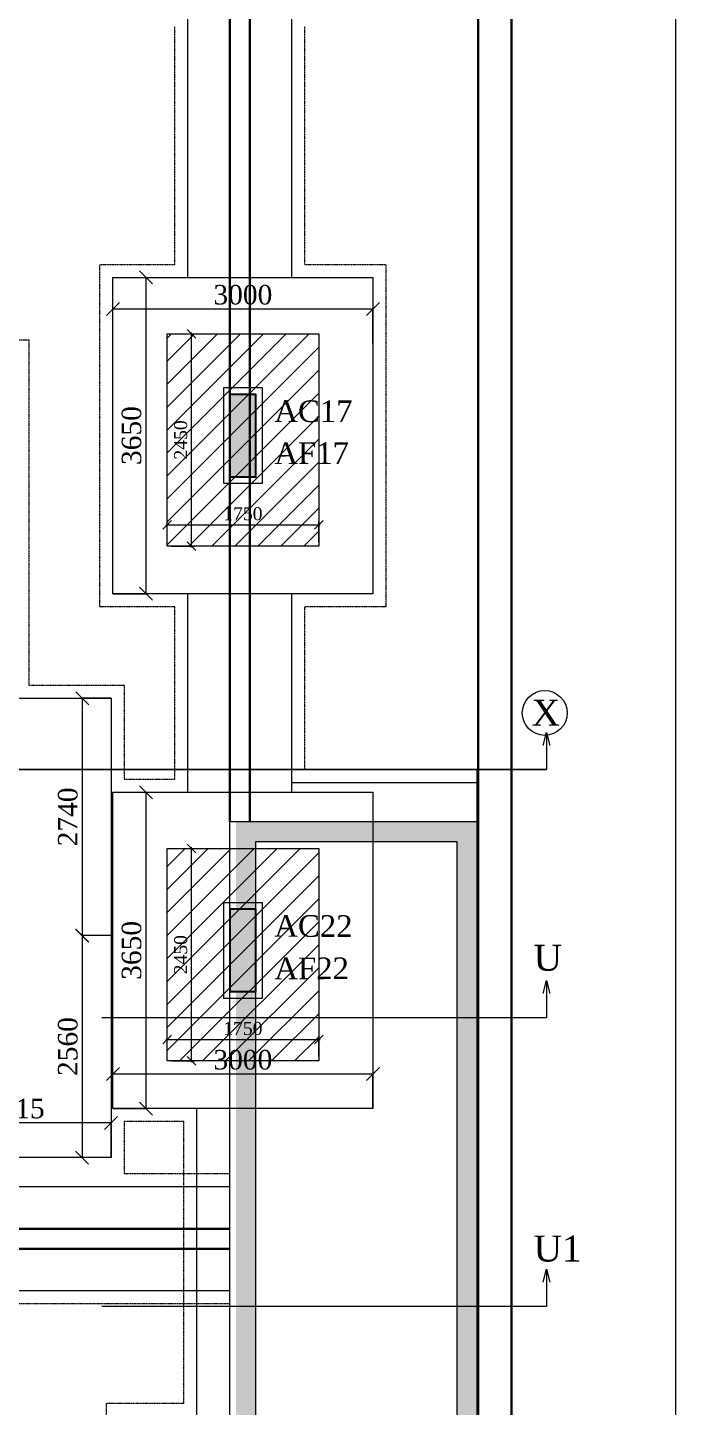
# Model space of a CAD drawing. Header units: inches. Extents: x 10943721 to 11147402, y -2794197 to -2693110.
# Drawn here: x 11037818 to 11045292, y -2781635 to -2765725 of the extents above; entities that cross this region are included whole.
import ezdxf

# ---------------------------------------------------------------- set-up
doc = ezdxf.new("R2010")
doc.units = ezdxf.units.IN
doc.header["$LTSCALE"] = 0.5
doc.header["$MEASUREMENT"] = 0
doc.header["$PDMODE"] = 34
doc.header["$PDSIZE"] = 50
doc.linetypes.add('HIDDEN', pattern=[9.525, 6.35, -3.175])
doc.layers.get('0').update_dxf_attribs({"lineweight": 0})
for name, color, linetype, lineweight in [('S-C-P TO BAS', 4, 'Continuous', 5), ('S-C0-UP TO B1', 4, 'Continuous', 30), ('S-C3-UP TO HP', 6, 'Continuous', 25), ('S-FOUND-EXCAVATION', 253, 'HIDDEN', 0), ('S-FOUND-FOOTING', 7, 'Continuous', 0), ('S-FOUND-PEDESTAL', 8, 'Continuous', 5), ('S-FOUND-TEXT COL', 7, 'Continuous', 0), ('S-FOUND-TEXT FOOTING', 7, 'Continuous', 0), ('S-SECTION-MARK', 124, 'Continuous', 0), ('S_FOUND-TEXT', 7, 'Continuous', 0), ('S_FOUND_DIM', 7, 'Continuous', 9), ('S_FOUND_DIM-1', 7, 'Continuous', 9), ('S_FOUND_EXCAVATION', 253, 'HIDDEN', 5), ('S_FOUND_FOOTING', 7, 'Continuous', 15), ('S_FOUND_FOOTING-1', 7, 'Continuous', 9)]:
    doc.layers.add(name, color=color, linetype=linetype, lineweight=lineweight)
doc.layers.add('S-HATCH', color=250, linetype='Continuous', lineweight=5, transparency=0.5)
doc.layers.add('S_HATCH', color=250, linetype='Continuous', lineweight=5, transparency=0.5)
doc.styles.add('SHEET TEXT', font='times.ttf')
doc.styles.get("Standard").update_dxf_attribs({"font": 'times.ttf'})
doc.styles.add('TEXT', font='times.ttf')
doc.dimstyles.new('DIM FOOTING', dxfattribs={"dimtxt": 250, "dimasz": 150, "dimexe": 0.18, "dimexo": 0.0625, "dimgap": 50, "dimtad": 1, "dimtoh": 1, "dimdec": 0, "dimzin": 0, "dimdsep": 46, "dimtxsty": 'Standard', "dimblk": 'OBLIQUE', "dimcen": 0.09, "dimclrd": 256, "dimclre": 256, "dimclrt": 256, "dimadec": 0, "dimazin": 0, "dimtfac": 1, "dimtdec": 0, "dimtofl": 0, "dimtmove": 0, "dimatfit": 3, "dimfxl": 1, "dimtolj": 1, "dimtzin": 0, "dimlwd": -1, "dimlwe": -1, "dimarcsym": 0})
doc.dimstyles.new('S_DIM', dxfattribs={"dimtxt": 75, "dimasz": 35, "dimexe": 35, "dimexo": 50, "dimgap": 25, "dimtad": 1, "dimdec": 0, "dimzin": 0, "dimdsep": 46, "dimtxsty": 'Standard', "dimblk": 'OBLIQUE', "dimcen": 0.09, "dimdle": 15, "dimclrd": 256, "dimclre": 256, "dimclrt": 256, "dimadec": 0, "dimazin": 0, "dimtfac": 1, "dimtdec": 0, "dimtofl": 0, "dimtmove": 0, "dimatfit": 3, "dimfxl": 1, "dimtolj": 1, "dimtzin": 0, "dimlwd": -1, "dimlwe": -1, "dimarcsym": 0})
doc.dimstyles.get("Standard").update_dxf_attribs({"dimtxt": 0.18, "dimasz": 0.18, "dimexe": 0.18, "dimexo": 0.0625, "dimgap": 0.09, "dimtad": 0, "dimtih": 1, "dimtoh": 1, "dimdec": 4, "dimzin": 0, "dimdsep": 46, "dimtxsty": 'Standard', "dimcen": 0.09, "dimadec": 0, "dimazin": 0, "dimtfac": 1, "dimtdec": 4, "dimtofl": 0, "dimtmove": 0, "dimatfit": 3, "dimfxl": 1, "dimtolj": 1, "dimtzin": 0, "dimarcsym": 0})

# ---------------------------------------------------------------- blocks, each defined once
blk = doc.blocks.new('_Oblique')
at = {"color": 0, "linetype": 'ByBlock', "lineweight": -2}
blk.add_line((-0.5, -0.5), (0.5, 0.5), dxfattribs=at)
blk = doc.blocks.new('*D131')
at = {"layer": 'Defpoints', "color": 0, "transparency": 16777216}
for p in [(11038802, -2777800), (11038802, -2778198), (11041802, -2778198)]:
    blk.add_point(p, dxfattribs=at)
at = {"layer": 'S_FOUND_DIM', "transparency": 16777216}
for p, q in [((11038802, -2778197), (11038802, -2777800)), ((11041802, -2777800), (11038802, -2777800)), ((11041802, -2778197), (11041802, -2777800))]:
    blk.add_line(p, q, dxfattribs=at)
at = {"layer": 'S_FOUND_DIM', "transparency": 16777216, "xscale": 150, "yscale": 150, "zscale": 150, "rotation": 180}
blk.add_blockref('_Oblique', (11038802, -2777800), dxfattribs=at)
at = {"layer": 'S_FOUND_DIM', "transparency": 16777216, "xscale": 150, "yscale": 150, "zscale": 150}
blk.add_blockref('_Oblique', (11041802, -2777800), dxfattribs=at)
at = {"layer": 'S_FOUND_DIM', "transparency": 16777216, "insert": (11040302, -2777636), "char_height": 225, "attachment_point": 5}
blk.add_mtext('\\A1;3000', dxfattribs=at)
blk = doc.blocks.new('*D132')
at = {"layer": 'Defpoints', "color": 0, "transparency": 16777216}
for p in [(11038802, -2774548), (11038802, -2778198), (11039183, -2778198)]:
    blk.add_point(p, dxfattribs=at)
at = {"layer": 'S_FOUND_DIM', "transparency": 16777216}
for p, q in [((11038802, -2774548), (11039183, -2774548)), ((11039183, -2774548), (11039183, -2778198)), ((11038802, -2778198), (11039183, -2778198))]:
    blk.add_line(p, q, dxfattribs=at)
at = {"layer": 'S_FOUND_DIM', "transparency": 16777216, "xscale": 150, "yscale": 150, "zscale": 150}
for p, rotation in [((11039183, -2774548), 90), ((11039183, -2778198), 270)]:
    blk.add_blockref('_Oblique', p, dxfattribs=dict(at, rotation=rotation))
at = {"layer": 'S_FOUND_DIM', "transparency": 16777216, "insert": (11039018, -2776373), "char_height": 225, "attachment_point": 5, "rotation": 90}
blk.add_mtext('\\A1;3650', dxfattribs=at)
blk = doc.blocks.new('*D133')
at = {"layer": 'Defpoints', "color": 0, "transparency": 16777216}
for p in [(11039427, -2775198), (11039711, -2775198), (11039427, -2777648)]:
    blk.add_point(p, dxfattribs=at)
at = {"layer": 'S_FOUND_DIM-1', "transparency": 16777216}
for p, q in [((11039477, -2775198), (11039746, -2775198)), ((11039711, -2777663), (11039711, -2775183)), ((11039477, -2777648), (11039746, -2777648))]:
    blk.add_line(p, q, dxfattribs=at)
at = {"layer": 'S_FOUND_DIM-1', "transparency": 16777216, "xscale": 100, "yscale": 100, "zscale": 100}
for p, rotation in [((11039711, -2775198), 90), ((11039711, -2777648), 270)]:
    blk.add_blockref('_Oblique', p, dxfattribs=dict(at, rotation=rotation))
at = {"layer": 'S_FOUND_DIM-1', "transparency": 16777216, "insert": (11039585, -2776423), "char_height": 150, "attachment_point": 5, "rotation": 90}
blk.add_mtext('\\A1;2450', dxfattribs=at)
blk = doc.blocks.new('*D134')
at = {"layer": 'Defpoints', "color": 0, "transparency": 16777216}
for p in [(11041177, -2777401), (11039427, -2777648), (11041177, -2777648)]:
    blk.add_point(p, dxfattribs=at)
at = {"layer": 'S_FOUND_DIM-1', "transparency": 16777216}
for p, q in [((11039412, -2777401), (11041192, -2777401)), ((11039427, -2777598), (11039427, -2777366)), ((11041177, -2777598), (11041177, -2777366))]:
    blk.add_line(p, q, dxfattribs=at)
at = {"layer": 'S_FOUND_DIM-1', "transparency": 16777216, "xscale": 100, "yscale": 100, "zscale": 100, "rotation": 180}
blk.add_blockref('_Oblique', (11039427, -2777401), dxfattribs=at)
at = {"layer": 'S_FOUND_DIM-1', "transparency": 16777216, "xscale": 100, "yscale": 100, "zscale": 100}
blk.add_blockref('_Oblique', (11041177, -2777401), dxfattribs=at)
at = {"layer": 'S_FOUND_DIM-1', "transparency": 16777216, "insert": (11040302, -2777275), "char_height": 150, "attachment_point": 5}
blk.add_mtext('\\A1;1750', dxfattribs=at)
blk = doc.blocks.new('*D135')
at = {"layer": 'Defpoints', "color": 0, "transparency": 16777216}
for p in [(11038802, -2768973), (11038802, -2769371), (11041802, -2769371)]:
    blk.add_point(p, dxfattribs=at)
at = {"layer": 'S_FOUND_DIM', "transparency": 16777216}
for p, q in [((11038802, -2769371), (11038802, -2768973)), ((11041802, -2768973), (11038802, -2768973)), ((11041802, -2769371), (11041802, -2768973))]:
    blk.add_line(p, q, dxfattribs=at)
at = {"layer": 'S_FOUND_DIM', "transparency": 16777216, "xscale": 150, "yscale": 150, "zscale": 150, "rotation": 180}
blk.add_blockref('_Oblique', (11038802, -2768973), dxfattribs=at)
at = {"layer": 'S_FOUND_DIM', "transparency": 16777216, "xscale": 150, "yscale": 150, "zscale": 150}
blk.add_blockref('_Oblique', (11041802, -2768973), dxfattribs=at)
at = {"layer": 'S_FOUND_DIM', "transparency": 16777216, "insert": (11040302, -2768809), "char_height": 225, "attachment_point": 5}
blk.add_mtext('\\A1;3000', dxfattribs=at)
blk = doc.blocks.new('*D136')
at = {"layer": 'Defpoints', "color": 0, "transparency": 16777216}
for p in [(11038802, -2768608), (11038802, -2772258), (11039183, -2772258)]:
    blk.add_point(p, dxfattribs=at)
at = {"layer": 'S_FOUND_DIM', "transparency": 16777216}
for p, q in [((11038802, -2768608), (11039183, -2768608)), ((11039183, -2768608), (11039183, -2772258)), ((11038802, -2772258), (11039183, -2772258))]:
    blk.add_line(p, q, dxfattribs=at)
at = {"layer": 'S_FOUND_DIM', "transparency": 16777216, "xscale": 150, "yscale": 150, "zscale": 150}
for p, rotation in [((11039183, -2768608), 90), ((11039183, -2772258), 270)]:
    blk.add_blockref('_Oblique', p, dxfattribs=dict(at, rotation=rotation))
at = {"layer": 'S_FOUND_DIM', "transparency": 16777216, "insert": (11039018, -2770433), "char_height": 225, "attachment_point": 5, "rotation": 90}
blk.add_mtext('\\A1;3650', dxfattribs=at)
blk = doc.blocks.new('*D137')
at = {"layer": 'Defpoints', "color": 0, "transparency": 16777216}
for p in [(11039427, -2769258), (11039711, -2769258), (11039427, -2771708)]:
    blk.add_point(p, dxfattribs=at)
at = {"layer": 'S_FOUND_DIM-1', "transparency": 16777216}
for p, q in [((11039477, -2769258), (11039746, -2769258)), ((11039711, -2771723), (11039711, -2769243)), ((11039477, -2771708), (11039746, -2771708))]:
    blk.add_line(p, q, dxfattribs=at)
at = {"layer": 'S_FOUND_DIM-1', "transparency": 16777216, "xscale": 100, "yscale": 100, "zscale": 100}
for p, rotation in [((11039711, -2769258), 90), ((11039711, -2771708), 270)]:
    blk.add_blockref('_Oblique', p, dxfattribs=dict(at, rotation=rotation))
at = {"layer": 'S_FOUND_DIM-1', "transparency": 16777216, "insert": (11039585, -2770483), "char_height": 150, "attachment_point": 5, "rotation": 90}
blk.add_mtext('\\A1;2450', dxfattribs=at)
blk = doc.blocks.new('*D138')
at = {"layer": 'Defpoints', "color": 0, "transparency": 16777216}
for p in [(11041177, -2771461), (11039427, -2771708), (11041177, -2771708)]:
    blk.add_point(p, dxfattribs=at)
at = {"layer": 'S_FOUND_DIM-1', "transparency": 16777216}
for p, q in [((11039412, -2771461), (11041192, -2771461)), ((11039427, -2771658), (11039427, -2771426)), ((11041177, -2771658), (11041177, -2771426))]:
    blk.add_line(p, q, dxfattribs=at)
at = {"layer": 'S_FOUND_DIM-1', "transparency": 16777216, "xscale": 100, "yscale": 100, "zscale": 100, "rotation": 180}
blk.add_blockref('_Oblique', (11039427, -2771461), dxfattribs=at)
at = {"layer": 'S_FOUND_DIM-1', "transparency": 16777216, "xscale": 100, "yscale": 100, "zscale": 100}
blk.add_blockref('_Oblique', (11041177, -2771461), dxfattribs=at)
at = {"layer": 'S_FOUND_DIM-1', "transparency": 16777216, "insert": (11040302, -2771335), "char_height": 150, "attachment_point": 5}
blk.add_mtext('\\A1;1750', dxfattribs=at)
blk = doc.blocks.new('*D234')
at = {"layer": 'Defpoints', "color": 0, "transparency": 16777216}
for p in [(11036567, -2778363), (11036567, -2778763), (11038782, -2778763)]:
    blk.add_point(p, dxfattribs=at)
at = {"layer": 'S_FOUND_DIM', "transparency": 16777216}
for p, q in [((11036567, -2778762), (11036567, -2778363)), ((11038782, -2778363), (11036567, -2778363)), ((11038782, -2778762), (11038782, -2778363))]:
    blk.add_line(p, q, dxfattribs=at)
at = {"layer": 'S_FOUND_DIM', "transparency": 16777216, "xscale": 150, "yscale": 150, "zscale": 150, "rotation": 180}
blk.add_blockref('_Oblique', (11036567, -2778363), dxfattribs=at)
at = {"layer": 'S_FOUND_DIM', "transparency": 16777216, "xscale": 150, "yscale": 150, "zscale": 150}
blk.add_blockref('_Oblique', (11038782, -2778363), dxfattribs=at)
at = {"layer": 'S_FOUND_DIM', "transparency": 16777216, "insert": (11037675, -2778199), "char_height": 225, "attachment_point": 5}
blk.add_mtext('\\A1;2215', dxfattribs=at)
blk = doc.blocks.new('*D237')
at = {"layer": 'Defpoints', "color": 0, "transparency": 16777216}
for p in [(11038782, -2773463), (11038448, -2776203), (11038782, -2776203)]:
    blk.add_point(p, dxfattribs=at)
at = {"layer": 'S_FOUND_DIM', "transparency": 16777216}
for p, q in [((11038782, -2773463), (11038447, -2773463)), ((11038448, -2773463), (11038448, -2776203)), ((11038782, -2776203), (11038447, -2776203))]:
    blk.add_line(p, q, dxfattribs=at)
at = {"layer": 'S_FOUND_DIM', "transparency": 16777216, "xscale": 150, "yscale": 150, "zscale": 150}
for p, rotation in [((11038448, -2773463), 90), ((11038448, -2776203), 270)]:
    blk.add_blockref('_Oblique', p, dxfattribs=dict(at, rotation=rotation))
at = {"layer": 'S_FOUND_DIM', "transparency": 16777216, "insert": (11038283, -2774833), "char_height": 225, "attachment_point": 5, "rotation": 90}
blk.add_mtext('\\A1;2740', dxfattribs=at)
blk = doc.blocks.new('*D238')
at = {"layer": 'Defpoints', "color": 0, "transparency": 16777216}
for p in [(11038727, -2776203), (11038447, -2778763), (11038782, -2778763)]:
    blk.add_point(p, dxfattribs=at)
at = {"layer": 'S_FOUND_DIM', "transparency": 16777216}
for p, q in [((11038727, -2776203), (11038447, -2776203)), ((11038447, -2776203), (11038447, -2778763)), ((11038782, -2778763), (11038447, -2778763))]:
    blk.add_line(p, q, dxfattribs=at)
at = {"layer": 'S_FOUND_DIM', "transparency": 16777216, "xscale": 150, "yscale": 150, "zscale": 150}
for p, rotation in [((11038447, -2776203), 90), ((11038447, -2778763), 270)]:
    blk.add_blockref('_Oblique', p, dxfattribs=dict(at, rotation=rotation))
at = {"layer": 'S_FOUND_DIM', "transparency": 16777216, "insert": (11038283, -2777483), "char_height": 225, "attachment_point": 5, "rotation": 90}
blk.add_mtext('\\A1;2560', dxfattribs=at)

msp = doc.modelspace()

# ---------------------------------------------------------------- hatches: boundary and pattern name
at = {"layer": 'S-C3-UP TO HP'}
h = msp.add_hatch(color=250, dxfattribs=at)
h.dxf.hatch_style = 1
h.paths.add_polyline_path([(11040152, -2770907.5), (11040452, -2770907.5), (11040452, -2769957.5), (11040152, -2769957.5)])
h = msp.add_hatch(color=250, dxfattribs=at)
h.dxf.hatch_style = 1
h.paths.add_polyline_path([(11040152, -2776847.5), (11040452, -2776847.5), (11040452, -2775897.5), (11040152, -2775897.5)])
at = {"layer": 'S-HATCH', "ltscale": 500}
h = msp.add_hatch(dxfattribs=at)
h.set_pattern_fill('AR-CONC', color=256, scale=50)
h.set_pattern_definition([(50, (11036452.04, -2770907.5), (358.63, -31.376), [37.5, -412.5]), (355, (11036452.04, -2770907.5), (-69.376, 376.096), [30, -330]), (100.4514, (11036481.92, -2770910.12), (289.2544, 344.72), [31.87, -350.571]), (46.1842, (11036452.04, -2770807.5), (533.621, -82.76), [56.25, -618.75]), (96.6356, (11036496.5, -2770814.4), (467.331, 487.06), [47.805, -525.857]), (351.184, (11036452.04, -2770807.5), (467.33, 487.06), [45, -495]), (21, (11036502.04, -2770832.5), (298.4535, -201.3094), [37.5, -412.5]), (326, (11036502.04, -2770832.5), (121.658, 362.575), [30, -330]), (71.4514, (11036526.9, -2770849.3), (420.111, 161.2656), [31.87, -350.571]), (37.5, (11036452.04, -2770907.51), (6.0799, 166.4469), [0, -326, 0, -335, 0, -331.25]), (7.5, (11036452.04, -2770907.5), (131.5348, 197.2059), [0, -191, 0, -318.5, 0, -126.25]), (327.5, (11036340.54, -2770907.51), (266.9112, -11.2774), [0, -125, 0, -390, 0, -517.5]), (317.5, (11036290.54, -2770907.5), (291.593, 50.0525), [0, -162.5, 0, -259, 0, -367.5])])
h.paths.add_polyline_path([(11043002, -2774887.5), (11040222, -2774887.5), (11040222, -2784047.5), (11043002, -2784047.5)])
h.paths.add_polyline_path([(11042772, -2775117.5), (11042772, -2783817.5), (11040452, -2783817.5), (11040452, -2775117.5)], flags=16)
at = {"layer": 'S_HATCH'}
h = msp.add_hatch(dxfattribs=at)
h.set_pattern_fill('ANSI31', color=250, scale=1500)
h.paths.add_polyline_path([(11036443.4, -2764032.5), (11036443.4, -2757012.5), (11033143.4, -2757012.5), (11033143.4, -2764032.5)])
h.paths.add_polyline_path([(11028467, -2768782.5), (11033747, -2768782.5), (11033747, -2766682.5), (11028467, -2766682.5)])
h.paths.add_polyline_path([(11030092, -2775337.5), (11032742, -2775337.5), (11032742, -2777337.5), (11030092, -2777337.5)])
h.paths.add_polyline_path([(11039427, -2771707.5), (11039427, -2769257.5), (11041177, -2769257.5), (11041177, -2771707.5)])
h.paths.add_polyline_path([(11039427, -2777647.5), (11039427, -2775197.5), (11041177, -2775197.5), (11041177, -2777647.5)])
h.paths.add_polyline_path([(11039427, -2784847.5), (11039427, -2782397.5), (11041177, -2782397.5), (11041177, -2784847.5)])
h.paths.add_polyline_path([(11035762, -2782947.5), (11038312, -2782947.5), (11038312, -2784847.5), (11035762, -2784847.5)])
h.paths.add_polyline_path([(11030792, -2782947.5), (11033342, -2782947.5), (11033342, -2784847.5), (11030792, -2784847.5)])
h.paths.add_polyline_path([(11025892, -2782947.5), (11028442, -2782947.5), (11028442, -2784847.5), (11025892, -2784847.5)])
h.paths.add_polyline_path([(11020962, -2782947.5), (11023512, -2782947.5), (11023512, -2784847.5), (11020962, -2784847.5)])
h.paths.add_polyline_path([(11020812, -2773487.5), (11024212, -2773487.5), (11024212, -2775687.5), (11020812, -2775687.5)])
h.paths.add_polyline_path([(11020812, -2769657.5), (11024212, -2769657.5), (11024212, -2771857.5), (11020812, -2771857.5)])
h.paths.add_polyline_path([(11020812, -2764842.5), (11020812, -2761842.5), (11023012, -2761842.5), (11023012, -2764842.5)])
h.paths.add_polyline_path([(11039202, -2764842.5), (11039202, -2761842.5), (11041402, -2761842.5), (11041402, -2764842.5)])
h.paths.add_polyline_path([(11025767, -2764032.5), (11025767, -2757012.5), (11029067, -2757012.5), (11029067, -2764032.5)])
h.paths.add_polyline_path([(11039202, -2760587.5), (11039202, -2757737.5), (11041402, -2757737.5), (11041402, -2760587.5)])
h.paths.add_polyline_path([(11020812, -2760587.5), (11020812, -2757737.5), (11023012, -2757737.5), (11023012, -2760587.5)])
h.paths.add_polyline_path([(11039102, -2751687.5), (11039102, -2748937.5), (11041352, -2748937.5), (11041352, -2751687.5)])
h.paths.add_polyline_path([(11020862, -2751687.5), (11020862, -2748937.5), (11023112, -2748937.5), (11023112, -2751687.5)])
at = {"layer": 'S_HATCH', "ltscale": 500}
h = msp.add_hatch(dxfattribs=at)
h.set_pattern_fill('AR-CONC', color=256, scale=50)
h.set_pattern_definition([(50, (11036452.04, -2770907.5), (358.63, -31.376), [37.5, -412.5]), (355, (11036452.04, -2770907.5), (-69.376, 376.096), [30, -330]), (100.4514, (11036481.92, -2770910.12), (289.2544, 344.72), [31.87, -350.571]), (46.1842, (11036452.04, -2770807.5), (533.621, -82.76), [56.25, -618.75]), (96.6356, (11036496.5, -2770814.4), (467.331, 487.06), [47.805, -525.857]), (351.184, (11036452.04, -2770807.5), (467.33, 487.06), [45, -495]), (21, (11036502.04, -2770832.5), (298.4535, -201.3094), [37.5, -412.5]), (326, (11036502.04, -2770832.5), (121.658, 362.575), [30, -330]), (71.4514, (11036526.9, -2770849.3), (420.111, 161.2656), [31.87, -350.571]), (37.5, (11036452.04, -2770907.51), (6.0799, 166.4469), [0, -326, 0, -335, 0, -331.25]), (7.5, (11036452.04, -2770907.5), (131.5348, 197.2059), [0, -191, 0, -318.5, 0, -126.25]), (327.5, (11036340.54, -2770907.51), (266.9112, -11.2774), [0, -125, 0, -390, 0, -517.5]), (317.5, (11036290.54, -2770907.5), (291.593, 50.0525), [0, -162.5, 0, -259, 0, -367.5])])
h.paths.add_polyline_path([(11043002, -2774887.5), (11040222, -2774887.5), (11040222, -2784047.5), (11043002, -2784047.5)])
h.paths.add_polyline_path([(11042772, -2775117.5), (11042772, -2783817.5), (11040452, -2783817.5), (11040452, -2775117.5)], flags=16)

# ---------------------------------------------------------------- linework, layer by layer
at = {"color": 1}
msp.add_lwpolyline([(11016019.1, -2693110.2), (11045291.9, -2693110.2), (11045291.9, -2787453.4), (11016019.1, -2787453.4)], close=True, dxfattribs=at)
at = {"color": 31}
for points in [[(11039772, -2781747.5), (11039772, -2778197.5)], [(11040152, -2780302.7), (11035967, -2780302.7), (11035967, -2778762.5)], [(11040152, -2779102.7), (11037167, -2779102.7), (11037167, -2778762.5)]]:
    msp.add_lwpolyline(points, dxfattribs=at)
at = {"layer": 'S-C-P TO BAS', "lineweight": 15, "ltscale": 750}
for p, q in [((11040152, -2784047.5), (11040152, -2774887.5)), ((11040152, -2774887.5), (11043002, -2774887.5)), ((11043002, -2774887.5), (11043002, -2784047.5)), ((11040452, -2783817.5), (11040452, -2775117.5)), ((11040452, -2775117.5), (11042772, -2775117.5)), ((11042772, -2775117.5), (11042772, -2783817.5))]:
    msp.add_line(p, q, dxfattribs=at)
at = {"layer": 'S-C0-UP TO B1'}
for points in [[(11043402, -2785947.5), (11043402, -2694127.5), (11017527.3, -2694127.5), (11017527.3, -2785947.5)], [(11043016.5, -2785544.7), (11043016.5, -2694524.7), (11017941.7, -2694524.7), (11017941.7, -2785544.7)]]:
    msp.add_lwpolyline(points, close=True, dxfattribs=at)
at = {"layer": 'S-C0-UP TO B1', "color": 7}
for points in [[(11040152, -2774887.5), (11040152, -2763107.5), (11033127, -2763107.5), (11033127, -2762877.5), (11040382, -2762877.5), (11040382, -2774887.5)], [(11040152, -2779817.7), (11036452, -2779817.7), (11036452, -2776587.5)], [(11040152, -2779587.7), (11036682, -2779587.7), (11036682, -2776587.5)]]:
    msp.add_lwpolyline(points, dxfattribs=at)
at = {"layer": 'S-C3-UP TO HP'}
for points in [[(11040152, -2770907.5), (11040452, -2770907.5), (11040452, -2769957.5), (11040152, -2769957.5)], [(11040152, -2776847.5), (11040452, -2776847.5), (11040452, -2775897.5), (11040152, -2775897.5)]]:
    msp.add_lwpolyline(points, close=True, dxfattribs=at)
at = {"layer": 'S-FOUND-EXCAVATION'}
for points in [[(11041017, -2774287.5), (11043002, -2774287.5), (11043002, -2784647.5), (11042027, -2784647.5)], [(11038932, -2778347.5), (11038932, -2778952.7)], [(11038932, -2778347.5), (11038932, -2778952.7)], [(11039622, -2778347.5), (11038932, -2778347.5)], [(11039622, -2781597.5), (11039622, -2778347.5)], [(11040152, -2780452.7), (11035817, -2780452.7), (11035817, -2778937.1), (11033312, -2778937.1)], [(11040152, -2778952.7), (11038932, -2778952.7)]]:
    msp.add_lwpolyline(points, dxfattribs=at)
at = {"layer": 'S-FOUND-FOOTING'}
msp.add_lwpolyline([(11040867, -2774437.5), (11043002, -2774437.5), (11043002, -2784497.5), (11041877, -2784497.5)], dxfattribs=at)
at = {"layer": 'S-FOUND-PEDESTAL'}
for points in [[(11040077, -2770982.5), (11040527, -2770982.5), (11040527, -2769882.5), (11040077, -2769882.5)], [(11040077, -2776922.5), (11040527, -2776922.5), (11040527, -2775822.5), (11040077, -2775822.5)]]:
    msp.add_lwpolyline(points, close=True, dxfattribs=at)
at = {"layer": 'S-SECTION-MARK'}
msp.add_lwpolyline([(11030657.4, -2771627), (11030657.4, -2774285), (11043805.1, -2774285)], dxfattribs=at)
msp.add_circle((11043784.3, -2773633.2, 0), 258.8, dxfattribs=at)
at = {"layer": 'S_FOUND_EXCAVATION'}
for points in [[(11039517, -2768457.5), (11039517, -2765717.5)], [(11041017, -2768457.5), (11041017, -2765717.5)], [(11039517, -2772407.5), (11038652, -2772407.5), (11038652, -2768457.5), (11039517, -2768457.5)], [(11041017, -2768457.5), (11041952, -2768457.5), (11041952, -2772407.5), (11041017, -2772407.5)], [(11037315.8, -2769327.5), (11037832, -2769327.5), (11037832, -2773312.5), (11038932, -2773312.5), (11038932, -2774397.5)], [(11039517, -2774397.5), (11039517, -2772407.5)], [(11041017, -2774287.5), (11041017, -2772407.5)], [(11037832, -2773312.5), (11038932, -2773312.5), (11038932, -2774397.5)], [(11041017, -2774287.5), (11043002, -2774287.5), (11043002, -2784647.5), (11042027, -2784647.5)], [(11038932, -2774397.5), (11039517, -2774397.5)], [(11039622, -2778347.5), (11038932, -2778347.5)], [(11039622, -2781597.5), (11039622, -2778347.5)], [(11038727, -2782197.5), (11038727, -2781597.5), (11039622, -2781597.5)]]:
    msp.add_lwpolyline(points, dxfattribs=at)
at = {"layer": 'S_FOUND_FOOTING', "color": 31}
for points in [[(11039667, -2768607.5), (11039667, -2765567.5)], [(11040867, -2768607.5), (11040867, -2765567.5)], [(11039667, -2774547.5), (11039667, -2772257.5)], [(11040867, -2774547.5), (11040867, -2772257.5)]]:
    msp.add_lwpolyline(points, dxfattribs=at)
at = {"layer": 'S_FOUND_FOOTING', "color": 202}
for points in [[(11038802, -2772257.5), (11038802, -2768607.5), (11041802, -2768607.5), (11041802, -2772257.5)], [(11038802, -2778197.5), (11038802, -2774547.5), (11041802, -2774547.5), (11041802, -2778197.5)]]:
    msp.add_lwpolyline(points, close=True, dxfattribs=at)
at = {"layer": 'S_FOUND_FOOTING', "color": 5}
msp.add_lwpolyline([(11037682, -2773462.5), (11038782, -2773462.5), (11038782, -2778762.5), (11033462, -2778762.5), (11033462, -2769477.5), (11037682, -2769477.5), (11037682, -2773462.5)], dxfattribs=at)
at = {"layer": 'S_FOUND_FOOTING-1', "color": 202}
for points in [[(11039427, -2771707.5), (11039427, -2769257.5), (11041177, -2769257.5), (11041177, -2771707.5)], [(11039427, -2777647.5), (11039427, -2775197.5), (11041177, -2775197.5), (11041177, -2777647.5)]]:
    msp.add_lwpolyline(points, close=True, dxfattribs=at)

# ---------------------------------------------------------------- texts
at = {"layer": 'S-FOUND-TEXT COL', "color": 7, "style": 'SHEET TEXT'}
for s, p in [('AC17', (11040664.5, -2770275.1)), ('AC22', (11040664.5, -2776215.1))]:
    msp.add_text(s, height=250, rotation=359.84604, dxfattribs=at).set_placement(p)
at = {"layer": 'S-FOUND-TEXT FOOTING', "color": 202, "style": 'SHEET TEXT'}
for s, p in [('AF17', (11040665.9, -2770761.6)), ('AF22', (11040665.9, -2776706.6))]:
    msp.add_text(s, height=250, rotation=0.15396, dxfattribs=at).set_placement(p)
at = {"layer": 'S_FOUND-TEXT', "color": 30, "style": 'TEXT'}
for s, p in [('X', (11043633, -2773780.9, 0)), ('U', (11043656.2, -2776608.4, 0)), ('U1', (11043656.2, -2779963.5, 0))]:
    msp.add_text(s, height=300, dxfattribs=at).set_placement(p)

# ---------------------------------------------------------------- dimensions: what is measured, and where the dimension line sits
at = {"layer": 'S_FOUND_DIM'}
for base, p1, p2, angle, picture, middle in [((11039182.9, -2772257.5), (11038802, -2768607.5), (11038802, -2772257.5), 270, '*D136', (11039018.4, -2770432.5)), ((11038802, -2768973.2), (11041802, -2769370.6), (11038802, -2769370.6), 180, '*D135', (11040302, -2768808.8)), ((11038447.6, -2776202.5), (11038782, -2773462.5), (11038782, -2776202.5), 270, '*D237', (11038282.8, -2774832.5)), ((11039182.9, -2778197.5), (11038802, -2774547.5), (11038802, -2778197.5), 270, '*D132', (11039018.4, -2776372.5)), ((11038447.2, -2778762.5), (11038727, -2776202.5), (11038782, -2778762.5), 270, '*D238', (11038282.8, -2777482.5)), ((11038802, -2777800.1), (11041802, -2778197.5), (11038802, -2778197.5), 180, '*D131', (11040302, -2777635.7))]:
    dim = msp.add_linear_dim(base=base, p1=p1, p2=p2, angle=angle, dimstyle='DIM FOOTING', override={"dimtxt": 225}, dxfattribs=at)
    dim.commit()
    dim.dimension.update_dxf_attribs({"geometry": picture, "text_midpoint": middle})
dim = msp.add_linear_dim(base=(11036567, -2778363.2), p1=(11038782, -2778762.5), p2=(11036567, -2778762.5), dimstyle='DIM FOOTING', override={"dimtxt": 225}, dxfattribs=at)
dim.commit()
dim.dimension.update_dxf_attribs({"geometry": '*D234', "text_midpoint": (11037674.5, -2778198.8)})
at = {"layer": 'S_FOUND_DIM-1', "color": 2}
for base, p1, p2, angle, picture, middle in [((11039710.9, -2769257.5), (11039427, -2771707.5), (11039427, -2769257.5), 270, '*D137', (11039584.6, -2770482.5)), ((11041177, -2771461.4), (11039427, -2771707.5), (11041177, -2771707.5), 180, '*D138', (11040302, -2771334.9)), ((11039710.9, -2775197.5), (11039427, -2777647.5), (11039427, -2775197.5), 270, '*D133', (11039584.6, -2776422.5)), ((11041177, -2777401.4), (11039427, -2777647.5), (11041177, -2777647.5), 180, '*D134', (11040302, -2777274.9))]:
    dim = msp.add_linear_dim(base=base, p1=p1, p2=p2, angle=angle, dimstyle='S_DIM', override={"dimtxt": 150, "dimasz": 100, "dimgap": 50, "dimarcsym": 1}, dxfattribs=at)
    dim.commit()
    dim.dimension.update_dxf_attribs({"geometry": picture, "text_midpoint": middle})

# ---------------------------------------------------------------- leaders
at = {"layer": 'S-SECTION-MARK'}
for points in [[(11043805.1, -2773857.2), (11043805.1, -2774285), (11030657.4, -2774285)], [(11043805.1, -2776721.8), (11043805.1, -2777149.7), (11038676.7, -2777149.7)], [(11043805.1, -2780052.8), (11043805.1, -2780480.6), (11038676.7, -2780480.6)]]:
    msp.add_leader(points, dimstyle='Standard', override={"dimasz": 150, "dimgap": 0.15, "dimclrd": 256, "dimldrblk": 'Open30', "dimlwd": 0}, dxfattribs=at)

doc.saveas('drawing.dxf')
